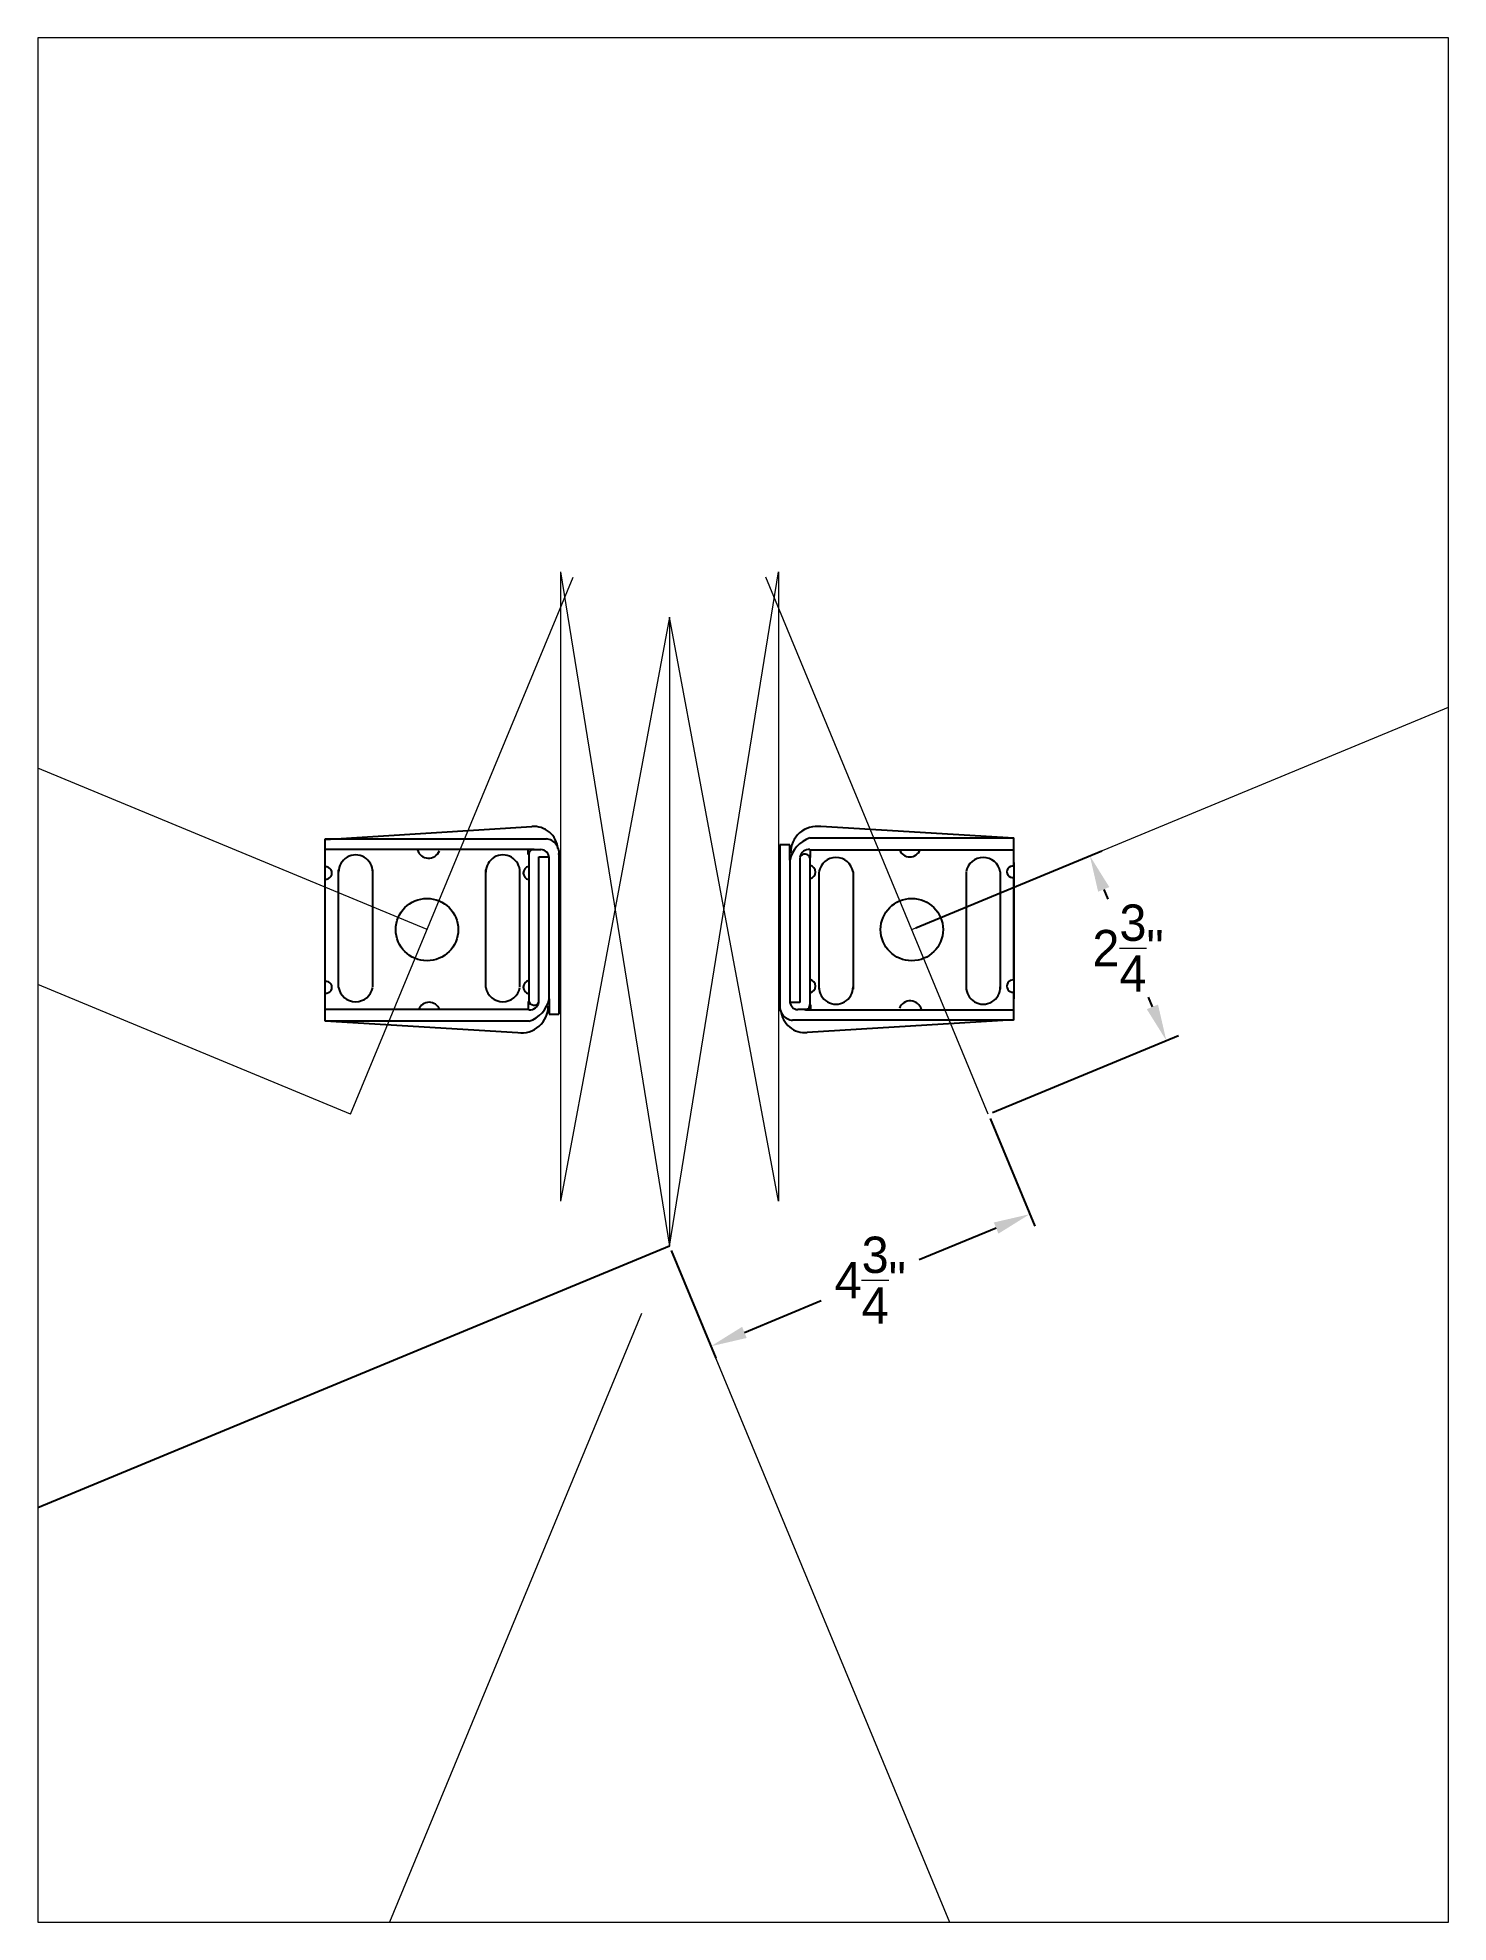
# Paper-space layout 'HD5A Detail' of a CAD drawing. Header units: inches. Extents: x 0 to 7.9, y 0 to 10.6.
# The model-space entities are those that its viewports show. They can reach past a viewport. Long polylines and large blocks are cut down to what shows.
import ezdxf

# ---------------------------------------------------------------- set-up
doc = ezdxf.new("R2010")
doc.units = ezdxf.units.IN
doc.header["$MEASUREMENT"] = 0
doc.layers.add('0 @ 1', color=7, linetype='Continuous')
doc.styles.add('ARCHENTLTD', font='technical.ttf', dxfattribs={"height": 6})
doc.dimstyles.new('Annotative', dxfattribs={"dimscale": 0, "dimtxt": 0.18, "dimasz": 0.18, "dimexe": 0.18, "dimexo": 0.0625, "dimgap": 0.09, "dimtad": 0, "dimtih": 1, "dimtoh": 1, "dimdec": 4, "dimzin": 0, "dimdsep": 46, "dimtxsty": 'Standard', "dimcen": 0.09, "dimadec": 0, "dimazin": 0, "dimtfac": 1, "dimtdec": 4, "dimtofl": 0, "dimtmove": 0, "dimatfit": 3, "dimfxl": 1, "dimtolj": 1, "dimtzin": 0, "dimarcsym": 0})
doc.dimstyles.get("Standard").update_dxf_attribs({"dimtxt": 0.18, "dimasz": 0.18, "dimexe": 0.18, "dimexo": 0.0625, "dimgap": 0.09, "dimtad": 0, "dimtih": 1, "dimtoh": 1, "dimdec": 4, "dimzin": 0, "dimdsep": 46, "dimtxsty": 'Standard', "dimcen": 0.09, "dimadec": 0, "dimazin": 0, "dimtfac": 1, "dimtdec": 4, "dimtofl": 0, "dimtmove": 0, "dimatfit": 3, "dimfxl": 1, "dimtolj": 1, "dimtzin": 0, "dimarcsym": 0})

# ---------------------------------------------------------------- blocks, each defined once
blk = doc.blocks.new('_ArchTick')
at = {"color": 0, "linetype": 'ByBlock', "const_width": 0.15}
blk.add_lwpolyline([(-0.5, -0.5), (0.5, 0.5)], dxfattribs=at)
blk = doc.blocks.new('*D31')
at = {"color": 3, "lineweight": 9}
for p, q in [((18087.202, 9404.726), (18112.812, 9342.898)), ((17998.509, 9367.989), (18024.119, 9306.16)), ((18109.368, 9351.213), (18076.115, 9337.439)), ((18020.675, 9314.475), (18053.928, 9328.249))]:
    blk.add_line(p, q, dxfattribs=at)
at = {"color": 3, "lineweight": 9, "xscale": 3, "yscale": 3, "zscale": 3}
for p, rotation in [((18109.368, 9351.213), 22.49999999999904), ((18020.675, 9314.475), 202.499999999999)]:
    blk.add_blockref('_ArchTick', p, dxfattribs=dict(at, rotation=rotation))
at = {"color": 3, "insert": (18065.021, 9332.844), "char_height": 6, "attachment_point": 5, "rotation": 22.5, "style": 'ARCHENTLTD'}
blk.add_mtext('\\A1;8\'-0"', dxfattribs=at)
blk = doc.blocks.new('*D32')
at = {"color": 3, "lineweight": 9}
for p, q in [((17909.817, 9404.726), (17961.404, 9280.183)), ((17998.509, 9367.989), (18024.119, 9306.16)), ((18020.675, 9314.475), (18007.673, 9309.089)), ((17957.96, 9288.498), (17970.963, 9293.884))]:
    blk.add_line(p, q, dxfattribs=at)
at = {"color": 3, "lineweight": 9, "xscale": 3, "yscale": 3, "zscale": 3}
for p, rotation in [((18020.675, 9314.475), 22.49999999999904), ((17957.96, 9288.498), 202.499999999999)]:
    blk.add_blockref('_ArchTick', p, dxfattribs=dict(at, rotation=rotation))
at = {"color": 3, "insert": (17989.318, 9301.486), "char_height": 6, "attachment_point": 5, "rotation": 22.5, "style": 'ARCHENTLTD'}
blk.add_mtext('\\A1;5\'-7 7/8"', dxfattribs=at)
blk = doc.blocks.new('*D74')
at = {"color": 3, "lineweight": 9}
for p, q in [((17909.051, 9404.726), (17899.631, 9381.985)), ((17903.076, 9390.3), (17936.328, 9376.526)), ((17997.744, 9367.989), (17988.324, 9345.247)), ((17991.768, 9353.562), (17958.516, 9367.335))]:
    blk.add_line(p, q, dxfattribs=at)
at = {"color": 3, "lineweight": 9, "xscale": 3, "yscale": 3, "zscale": 3}
for p, rotation in [((17903.076, 9390.3), 157.5000000000011), ((17991.768, 9353.562), 337.5000000000011)]:
    blk.add_blockref('_ArchTick', p, dxfattribs=dict(at, rotation=rotation))
at = {"color": 3, "insert": (17947.422, 9371.931), "char_height": 6, "attachment_point": 5, "rotation": 337.5, "style": 'ARCHENTLTD'}
blk.add_mtext('\\A1;8\'-0"', dxfattribs=at)
blk = doc.blocks.new('*D178')
at = {"color": 0, "lineweight": -2}
for p, q in [((18002.539, 9370.673), (18003.154, 9369.188)), ((18002.623, 9369.163), (18001.564, 9368.724)), ((17998.15, 9368.855), (17998.765, 9367.37)), ((17999.159, 9367.727), (18000.217, 9368.166))]:
    blk.add_line(p, q, dxfattribs=at)
at = {"color": 0, "lineweight": 9}
for points in [[(18002.591, 9369.24), (18002.655, 9369.086), (18003.085, 9369.354)], [(17999.127, 9367.804), (17999.19, 9367.65), (17998.697, 9367.536)]]:
    blk.add_solid(points, dxfattribs=at)
at = {"color": 0, "lineweight": 9, "insert": (18000.891, 9368.445), "char_height": 0.5, "attachment_point": 5}
blk.add_mtext('\\A1;4{\\H1.000000x;\\S3/4;}"', dxfattribs=at)
blk = doc.blocks.new('*D180')
at = {"color": 0, "lineweight": -2}
for p, q in [((18001.52, 9373.295), (18004.079, 9374.355)), ((18004.104, 9373.824), (18004.16, 9373.689)), ((18004.774, 9372.207), (18004.718, 9372.342)), ((18002.573, 9370.754), (18005.132, 9371.814))]:
    blk.add_line(p, q, dxfattribs=at)
at = {"color": 0, "lineweight": 9}
for points in [[(18004.181, 9373.856), (18004.027, 9373.792), (18003.913, 9374.286)], [(18004.851, 9372.239), (18004.697, 9372.175), (18004.965, 9371.745)]]:
    blk.add_solid(points, dxfattribs=at)
at = {"color": 0, "lineweight": 9, "insert": (18004.439, 9373.016), "char_height": 0.5, "attachment_point": 5}
blk.add_mtext('\\A1;2{\\H1.000000x;\\S3/4;}"', dxfattribs=at)

msp = doc.modelspace()

# ---------------------------------------------------------------- linework, layer by layer
at = {"color": 7, "lineweight": 9}
for p, q in [((17994.79042, 9373.27091), (17954.83263, 9389.82197)), ((18001.46252, 9373.27091), (18041.42031, 9389.82197)), ((17993.73804, 9370.73025), (17953.78025, 9387.2813)), ((17993.73804, 9370.73025), (17996.79951, 9378.12128)), ((17996.62647, 9378.19296), (17996.62647, 9369.53382)), ((17996.62647, 9378.19296), (17998.12647, 9368.9125)), ((17998.12647, 9368.9125), (17999.62647, 9378.19296)), ((18002.5149, 9370.73025), (17999.45343, 9378.12128)), ((17999.62647, 9378.19296), (17999.62647, 9369.53382)), ((17998.12647, 9377.57164), (17996.62647, 9369.53382)), ((17998.12647, 9377.57164), (17998.12647, 9368.9125)), ((17999.62647, 9369.53382), (17998.12647, 9377.57164))]:
    msp.add_line(p, q, dxfattribs=at)
for p, q in [((17993.38786, 9374.51275), (17996.23089, 9374.68788)), ((18002.86508, 9374.52867), (18000.21159, 9374.68788)), ((17996.25186, 9374.37356), (17993.38786, 9374.37356)), ((17993.38857, 9374.51923), (17996.19158, 9374.51923)), ((17993.38857, 9374.13165), (17993.38857, 9374.51923)), ((17996.18451, 9374.30496), (17996.18451, 9374.36777)), ((17996.19325, 9374.5189), (17996.43278, 9374.5189)), ((17996.2486, 9374.37292), (17996.35763, 9374.37292)), ((17996.60855, 9372.10633), (17996.60855, 9374.35714)), ((17999.64439, 9374.4355), (17999.64439, 9372.18469)), ((17999.78259, 9374.43744), (17999.64638, 9374.43744)), ((17999.78259, 9374.22439), (17999.78259, 9374.43744)), ((18000.05996, 9374.36946), (18002.86508, 9374.36946)), ((18000.06137, 9374.53279), (18002.86437, 9374.53279)), ((18000.06843, 9374.26231), (18000.06843, 9374.37222)), ((18002.86437, 9374.53279), (18002.86437, 9374.14297)), ((17993.38786, 9372.3475), (17993.38786, 9374.22617)), ((17993.57279, 9372.47525), (17993.57279, 9374.09281)), ((17994.04247, 9372.48314), (17994.04247, 9374.09281)), ((17995.59911, 9372.47525), (17995.59911, 9374.09281)), ((17996.06878, 9372.48314), (17996.06878, 9374.09281)), ((17996.19158, 9374.30331), (17996.19158, 9374.11866)), ((17996.19158, 9374.14055), (17996.19158, 9372.56204)), ((17996.32971, 9374.27232), (17996.46828, 9374.27232)), ((17996.33057, 9372.27798), (17996.33057, 9374.27232)), ((17996.46956, 9372.32138), (17996.46956, 9374.27035)), ((17999.78338, 9374.22045), (17999.78338, 9372.27148)), ((17999.92237, 9374.26385), (17999.92237, 9372.26951)), ((18000.06137, 9373.96996), (18000.06137, 9374.24898)), ((18002.86508, 9374.19433), (18002.86508, 9372.31566)), ((17993.38857, 9372.55365), (17993.38857, 9373.96396)), ((18000.06137, 9372.40128), (18000.06137, 9373.97979)), ((18000.18416, 9374.05869), (18000.18416, 9372.44902)), ((18000.65383, 9374.06658), (18000.65383, 9372.44902)), ((18002.21047, 9374.05869), (18002.21047, 9372.44902)), ((18002.68015, 9374.06658), (18002.68015, 9372.44902)), ((18002.86437, 9373.98818), (18002.86437, 9372.57787)), ((17996.19158, 9372.57187), (17996.19158, 9372.29285)), ((17993.38857, 9372.00903), (17993.38857, 9372.39886)), ((17996.18451, 9372.27952), (17996.18451, 9372.16961)), ((17996.47036, 9372.31743), (17996.47036, 9372.10439)), ((17999.92323, 9372.26951), (17999.78466, 9372.26951)), ((18000.06137, 9372.23852), (18000.06137, 9372.42317)), ((18002.86437, 9372.41018), (18002.86437, 9372.0226)), ((17996.19298, 9372.17237), (17993.38786, 9372.17237)), ((17993.38786, 9372.01316), (17996.04135, 9371.85395)), ((17996.19158, 9372.00903), (17993.38857, 9372.00903)), ((17996.47036, 9372.10439), (17996.60656, 9372.10439)), ((18000.05969, 9372.02293), (17999.82016, 9372.02293)), ((18000.00434, 9372.16891), (17999.89531, 9372.16891)), ((18000.00108, 9372.16827), (18002.86508, 9372.16827)), ((18002.86508, 9372.02908), (18000.02205, 9371.85395)), ((18002.86437, 9372.0226), (18000.06137, 9372.0226)), ((18000.06843, 9372.23687), (18000.06843, 9372.17406))]:
    msp.add_line(p, q)
at = {"color": 6}
msp.add_line((17998.12647, 9368.9125), (17935.41145, 9342.93509), dxfattribs=at)
for centre in [(17994.79042, 9373.27091), (18001.46252, 9373.27091)]:
    msp.add_circle(centre, 0.42938)
for centre, radius, start, end in [((17996.26129, 9374.35847), 0.33081, 4.666591, 95.27289), ((18000.15939, 9374.32682), 0.36481, 81.77365, 180.804379), ((17994.81209, 9374.41321), 0.16042, 195.825352, 338.164109), ((17996.25931, 9374.30571), 0.06774, 83.896645, 182.029101), ((17996.35232, 9374.25501), 0.11803, 359.784567, 87.421071), ((17996.41322, 9374.32515), 0.19473, 353.144142, 84.235945), ((18000.18722, 9374.13866), 0.41361, 107.957499, 168.037162), ((18000.04869, 9374.24502), 0.12913, 85.340713, 167.957782), ((18001.43409, 9374.42323), 0.15198, 200.720914, 339.279086), ((17993.39737, 9374.04885), 0.08503, 263.86112, 96.13888), ((17993.80763, 9374.0633), 0.23485, 359.497993, 180.502007), ((17995.83395, 9374.0633), 0.23485, 359.497993, 180.502007), ((17996.20801, 9374.04941), 0.09234, 100.676656, 259.323344), ((17999.9905, 9374.23797), 0.07342, 8.625316, 158.065834), ((18000.04493, 9374.06264), 0.09234, 280.676656, 79.323344), ((18000.419, 9374.02565), 0.23838, 9.886531, 170.113469), ((18002.44531, 9374.02565), 0.23838, 9.886531, 170.113469), ((18002.85084, 9374.06546), 0.08011, 80.060519, 279.939481), ((17993.4021, 9372.47637), 0.08011, 260.060519, 99.939481), ((17996.20801, 9372.47919), 0.09234, 100.676656, 259.323344), ((18000.04493, 9372.49242), 0.09234, 280.676656, 79.323344), ((18002.85557, 9372.49298), 0.08503, 83.86112, 276.13888), ((17993.80763, 9372.51617), 0.23838, 189.886531, 350.113469), ((17994.81885, 9372.1186), 0.15198, 20.720914, 159.279086), ((17995.83395, 9372.51617), 0.23838, 189.886531, 350.113469), ((17996.26244, 9372.30386), 0.07342, 188.625316, 338.065834), ((17996.06573, 9372.40317), 0.41361, 287.957499, 348.037162), ((17996.20425, 9372.29681), 0.12913, 265.340713, 347.957782), ((17999.90062, 9372.28682), 0.11803, 179.784567, 267.421071), ((18000.419, 9372.47853), 0.23485, 179.497993, 0.502007), ((18001.44085, 9372.12862), 0.16042, 15.825352, 158.164109), ((18002.44531, 9372.47853), 0.23485, 179.497993, 0.502007), ((17996.09355, 9372.21501), 0.36481, 261.77365, 0.804379), ((17999.83972, 9372.21668), 0.19473, 173.144142, 264.235945), ((17999.99165, 9372.18336), 0.33081, 184.666591, 275.27289), ((17999.99363, 9372.23612), 0.06774, 263.896645, 2.029101)]:
    msp.add_arc(centre, radius, start, end)

# ---------------------------------------------------------------- dimensions: what is measured, and where the dimension line sits
dim = msp.add_aligned_dim(p1=(17909.43404, 9405.65011), p2=(17998.12647, 9368.9125), distance=-16.61535, dimstyle='Standard', override={"dimtxt": 6, "dimasz": 3, "dimexe": 9, "dimexo": 1, "dimgap": 2.5, "dimtih": 0, "dimtoh": 0, "dimrnd": 0.0625, "dimzin": 1, "dimlunit": 4, "dimtxsty": 'ARCHENTLTD', "dimblk": 'ArchTick', "dimcen": 6, "dimclrd": 3, "dimclre": 3, "dimclrt": 3, "dimadec": 2, "dimtmove": 1, "dimldrblk": 'ArchTick', "dimfrac": 2, "dimlwd": 9, "dimlwe": 9}, dxfattribs=at)
dim.commit()
dim.dimension.update_dxf_attribs({"geometry": '*D74', "text_midpoint": (17947.42183, 9371.93072)})
for base, p1, p2, picture, middle in [((17957.960161, 9288.497677), (17998.12647, 9368.9125), (17909.434035, 9405.650109), '*D32', (17989.317673, 9301.486383)), ((18020.67518, 9314.47509), (18086.81891, 9405.65011), (17998.12647, 9368.9125), '*D31', (18065.0214, 9332.84389))]:
    dim = msp.add_linear_dim(base=base, p1=p1, p2=p2, angle=22.5, dimstyle='Standard', override={"dimtxt": 6, "dimasz": 3, "dimexe": 9, "dimexo": 1, "dimgap": 2.5, "dimtih": 0, "dimtoh": 0, "dimrnd": 0.0625, "dimzin": 1, "dimlunit": 4, "dimtxsty": 'ARCHENTLTD', "dimblk": 'ArchTick', "dimcen": 6, "dimclrd": 3, "dimclre": 3, "dimclrt": 3, "dimadec": 2, "dimtmove": 1, "dimldrblk": 'ArchTick', "dimfrac": 2, "dimlwd": 9, "dimlwe": 9}, dxfattribs=at)
    dim.commit()
    dim.dimension.update_dxf_attribs({"geometry": picture, "text_midpoint": middle})
at = {"layer": '0 @ 1', "color": 7, "lineweight": 9}
for p1, distance, picture, middle in [((18001.46252, 9373.27091), 2.65221, '*D180', (18004.43903, 9373.01554)), ((17998.12647, 9368.9125), -1.48978, '*D178', (18000.8908, 9368.445))]:
    dim = msp.add_aligned_dim(p1=p1, p2=(18002.5149, 9370.73025), distance=distance, dimstyle='Annotative', override={"dimscale": 1, "dimtxt": 0.5, "dimasz": 0.5, "dimlunit": 4, "dimtix": 0, "dimtofl": 0, "dimtmove": 0, "dimatfit": 3}, dxfattribs=at)
    dim.commit()
    dim.dimension.update_dxf_attribs({"geometry": picture, "text_midpoint": middle})

psp = doc.layouts.new('HD5A Detail')

# ---------------------------------------------------------------- viewports
at = {"layer": '0', "color": 7, "lineweight": 9}
psp.add_viewport(center=(3.969, 5.302), size=(7.938, 10.6042), view_center_point=(17999.1398, 9372.57668), view_height=25.937508, dxfattribs=at)

doc.saveas('drawing.dxf')
